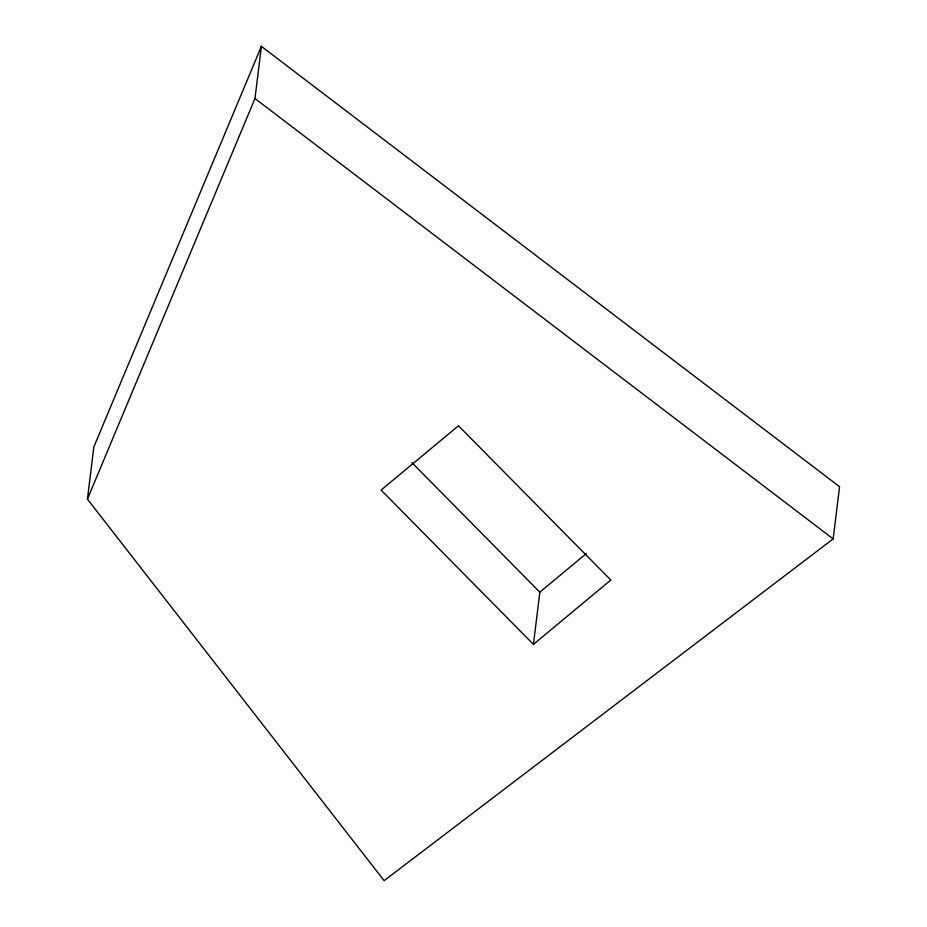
<?xml version="1.0" encoding="UTF-8"?>
<svg xmlns="http://www.w3.org/2000/svg" width="927" height="927" viewBox="0 0 927 927"><rect width="100%" height="100%" fill="white"/><g stroke="black" fill="none" stroke-linecap="round" stroke-linejoin="round"><path stroke-width="1.39" d="M87.428 499.12L93.836 446.941L261.391 46.35L839.572 486.733L833.164 538.911L384.126 880.65L87.428 499.12L254.983 98.529L261.391 46.35M533.431 644.369L610.8 580.047L458.471 425.771L381.101 490.082L533.431 644.369L539.838 592.191L586.258 553.593M254.983 98.529L833.164 538.911M411.878 462.585L539.838 592.191"/></g></svg>
